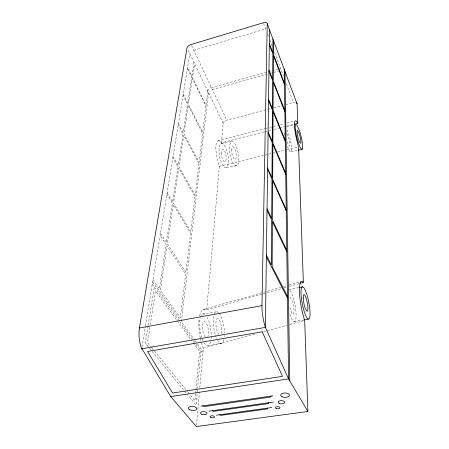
<?xml version="1.0" encoding="UTF-8"?>
<svg xmlns="http://www.w3.org/2000/svg" width="449" height="449" viewBox="0 0 449 449"><rect width="100%" height="100%" fill="white"/><g stroke="black" fill="none" stroke-linecap="round" stroke-linejoin="round"><path stroke-width="0.34" stroke-dasharray="2.25 1.68" d="M196.494 425.158L199.446 391.792M199.816 387.622L203.318 348.11A24.353 8.357 81 0 1 201.208 341.857M199.625 316.023A24.353 8.357 81 0 1 206.697 309.905L219.421 166.298A18.83 5.225 76 0 1 215.935 145.498A18.83 5.225 76 0 1 221.497 142.799L264.018 131.944M221.497 142.799L223.22 123.34L187.581 48.992M200.995 351.028L196.073 405.099L187.688 394.851M195.601 393.84L194.95 400.805L189.68 394.329M195.663 393.144L195.921 390.361M195.989 389.665L199.541 351.354L192.144 341.212M208.577 92.791L181.368 321.664L194.844 340.297M207.747 91.057L206.046 105.133L192.492 77.475L194.585 63.601M193.946 62.265L191.83 76.128L187.564 67.429M149.876 327.411L147.508 342.492L151.459 347.352M150.308 324.666L155.584 291.081L191.734 340.651M148.063 325.918L145.324 343.092L149.293 347.947M148.176 325.228L154.316 286.748M142.03 347.038L145.375 326.468M145.487 325.783L189.809 53.633M207.623 90.793L210.581 86.921M193.822 50.339L265.651 28.904M203.274 309.501L281.04 287.326M283.723 286.557L286.406 285.794M289.089 285.031L301.156 281.59M206.697 309.905L283.218 288.112M283.886 287.921L286.574 287.158M289.257 286.395L299.326 283.527M211.445 87.622L268.423 71.666M269.091 71.475L271.774 70.723M272.442 70.538L277.808 69.034M278.475 68.849L280.485 68.282M212.36 89.547L268.418 73.9M271.123 73.148L273.149 72.581M273.823 72.39L279.901 70.695M203.318 348.11L255.352 333.871M263.462 331.654L287.113 325.177M289.818 324.436L304.686 320.367M223.22 123.34A3.659 2.099 -25.7 0 1 226.824 120.152L270.534 108.596M273.896 107.709L281.966 105.577M286.002 104.51L293.399 102.552A3.788 2.206 -21.8 0 1 295.206 102.383M286.541 127.022L293.719 125.131M217.877 140.756L265.404 128.56M266.083 128.386L272.874 126.646M273.553 126.472L277.628 125.428M280.344 124.732L283.74 123.857M287.136 122.987L293.248 121.421M264.691 131.77L271.443 130.047M274.143 129.363L278.868 128.156M279.542 127.982L284.268 126.775M286.967 126.085L293.713 124.362M291.216 151.947L297.721 150.308M219.421 166.298L270.848 153.676M273.553 153.008L274.906 152.677M277.611 152.015L284.38 150.353M287.085 149.691L297.238 147.199M221.116 143.534L231.549 141.514M298.742 287.629L288.713 289.504A16.316 3.648 79.3 0 1 296.054 314.07A16.316 3.648 79.3 0 1 289.51 313.228M226.481 167.539L236.881 165.664M202.651 314.137L216.02 311.831M294.23 321.574L303.715 319.929M208.51 345.404L221.958 343.261M149.736 348.486L187.25 394.312M151.897 347.891L154.097 350.59M154.535 351.129L187.042 391.09M187.486 391.629L189.242 393.79M152.301 283.97L179.297 321.147M179.707 321.709L193.216 340.32M193.626 340.881L195.674 343.698M196.084 344.265L202.836 353.559M152.632 281.927L180.133 319.957M195.248 340.858L197.291 343.681M197.7 344.248L203.01 351.589M152.963 279.895L159.373 288.797L166.13 244.525L160.186 235.517M160.518 233.514L166.433 242.522L172.422 203.29L166.91 194.26M167.146 192.784L172.646 201.82L177.995 166.775L172.848 157.773M173.073 156.409L178.202 165.412L183.007 133.931L178.186 125.002M178.41 123.649L183.214 132.578L187.553 104.151L183.024 95.323M183.214 94.138L187.733 102.961L191.672 77.161L187.396 68.456M191.628 45.686L226.824 120.152M263.563 23.365L266.145 30.218M267.632 34.152L268.867 37.435M269.855 40.062L272.33 46.623M274.552 52.533L283.437 76.117M286.355 83.856L293.399 102.552M201.029 341.173A24.353 8.357 81 0 1 200.523 339.102M200.26 337.873A24.353 8.357 81 0 1 199.193 318.498M286.973 129.946A12.718 2.38 75.9 0 1 291.727 149.45A12.718 2.38 75.9 0 1 286.844 144.814M284.481 135.205A12.718 2.38 75.9 0 1 284.021 131.114M286.804 133.684A6.583 1.235 75.9 0 1 289.897 144.471A6.583 1.235 75.9 0 1 287.012 141.239M289.728 297.721A8.447 1.886 79.3 0 1 293.259 304.792A8.447 1.886 79.3 0 1 293.163 314.165A8.447 1.886 79.3 0 1 289.644 305.926M223.866 339.764A16.08 5.074 81.3 0 1 217.726 340.606M216.323 337.727A16.08 5.074 81.3 0 1 215.486 335.386M215.105 334.123A16.08 5.074 81.3 0 1 213.864 315.552M214.19 314.407A16.08 5.074 81.3 0 1 218.775 312.858M219.129 313.273A16.08 5.074 81.3 0 1 224.455 333.124M224.421 335.594A16.08 5.074 81.3 0 1 224.343 336.739M210.564 341.908A15.996 5.349 81.5 0 1 204.087 342.8M203.206 341.184A15.996 5.349 81.5 0 1 202.005 338.226M201.797 337.62A15.996 5.349 81.5 0 1 200.338 317.87M200.49 317.342A15.996 5.349 81.5 0 1 205.535 315.136M207.011 317.129A15.996 5.349 81.5 0 1 211.26 335.28M211.249 336.531A15.996 5.349 81.5 0 1 211.097 338.888M205.041 336.795A8.284 2.767 81.5 0 1 202.718 324.391A8.284 2.767 81.5 0 1 207.028 324.588A8.284 2.767 81.5 0 1 207.859 336.924M219 334.539A8.329 2.627 81.2 0 1 215.941 322.146A8.329 2.627 81.2 0 1 220.032 321.332A8.329 2.627 81.2 0 1 220.975 334.146M185.65 274.115L180.358 317.937L160.36 290.166L167.045 245.912L185.65 274.115M190.606 233.076L185.892 272.128L167.348 243.914L173.275 204.682L190.606 233.076M195.012 196.555L190.78 231.605L173.494 203.212L178.786 168.167L195.012 196.555M198.997 163.548L195.18 195.186L178.994 166.798L183.753 135.306L198.997 163.548M202.622 133.51L199.16 162.19L183.955 133.954L188.254 105.515L202.622 133.51M205.923 106.183L202.768 132.309L188.434 104.325L192.335 78.508L205.923 106.183M219.073 148.658A12.359 4.209 79.4 0 0 225.392 167.702A12.359 4.209 79.4 0 0 226.728 150.353A12.359 4.209 79.4 0 0 219.073 148.658M221.346 152.649A6.398 2.178 79.4 0 0 224.921 161.87A6.398 2.178 79.4 0 0 225.095 152.194A6.398 2.178 79.4 0 0 221.346 152.649M229.619 146.643A12.426 4.047 79.4 0 0 235.837 165.816A12.426 4.047 79.4 0 0 237.005 148.406A12.426 4.047 79.4 0 0 229.619 146.643M231.662 149.264A6.438 2.099 79.4 0 0 234.76 159.423A6.438 2.099 79.4 0 0 235.562 150.718A6.438 2.099 79.4 0 0 231.662 149.264"/><path stroke-width="0.67" d="M273.497 40.601L273.419 54.351L284.458 83.486M268.558 99.33L272.448 108.899L272.65 80.567L268.945 71.133M272.941 39.102L272.846 52.842L269.333 43.57M269.518 29.926L265.387 327.394L288.584 378.894L307.885 411.464L196.37 426.55L170.693 396.568L141.805 348.407M141.744 348.789L265.387 327.394L264.961 326.03A20.328 5.236 79.8 0 1 261.963 305.646L267.217 23.741A4.181 2.037 -22.9 0 0 263.333 22.753L191.078 44.518A4.024 1.931 -26 0 0 187.025 47.83L139.415 328A19.307 8.25 82 0 0 141.267 347.509L141.862 349.109M268.676 402.736L268.508 403.6L213.359 411.368L212.22 410.706M267.593 408.102L267.076 408.972L220.975 415.364L219.701 414.758M271.151 396.074L270.247 397.112L205.047 406.468L202.6 405.93M299.994 283.336L303.35 282.382L298.591 146.862A19.453 3.188 76.5 0 1 294.482 125.496A19.453 3.188 76.5 0 1 297.766 123.329L297.081 103.887L267.217 23.741M294.387 124.193L297.766 123.329M298.372 150.14L302.272 149.158M299.41 287.506L302.755 286.877M139.415 328L261.963 305.646M304.394 319.811L308.457 319.11A16.411 3.339 79.1 0 0 307.032 295.066A16.411 3.339 79.1 0 0 301.094 294.769A16.411 3.339 79.1 0 0 308.457 319.11M170.693 396.568L288.584 378.894L284.251 68.966M200.984 406.165L272.869 395.827M208.987 411.166L273.48 402.057M216.457 415.213L271.847 407.512M266.369 256.901L287.455 298.029M266.392 255.139L271.348 264.837L271.667 220.061L267.015 210.295M287.427 296.289L272.156 266.409L272.42 221.649L286.81 251.861M267.037 208.684L271.679 218.45L271.954 178.938L267.587 169.183M286.788 250.256L272.431 220.038L272.666 180.52L286.238 210.811M267.604 168.016L271.965 177.765L272.212 142.608L268.087 132.926M286.221 209.638L272.672 179.353L272.88 144.185L285.727 174.358M268.104 131.838L272.217 141.519L272.442 110.044L268.541 100.469M285.71 173.258L272.885 143.091L273.076 111.599L285.267 141.519M285.25 140.363L273.082 110.454L273.25 82.105L284.851 111.672M268.962 70.066L272.655 79.495L272.835 53.863L269.316 44.586M284.834 110.589L273.256 81.033L273.407 55.379L284.47 84.53M272.257 108.405L272.448 108.899M307.885 411.464L304.686 320.367A25.004 5.074 79.2 0 1 299.427 291.833A25.004 5.074 79.2 0 1 303.35 282.382M285.02 71.52L289.757 380.87M296.553 102.866A3.788 2.206 -21.8 0 1 297.081 103.887M262.21 331.822L147.581 351.466L172.551 393.015L282.539 376.363L262.21 331.822M295.363 129.699A12.774 2.183 76 0 0 301.711 149.264A12.774 2.183 76 0 0 299.747 131.787A12.774 2.183 76 0 0 295.363 129.699M297.081 132.825A6.617 1.128 76 0 0 300.308 143.259A6.617 1.128 76 0 0 299.522 134.683A6.617 1.128 76 0 0 297.081 132.825M303.249 298.052A8.497 1.729 79.1 0 0 306.931 311.236A8.497 1.729 79.1 0 0 306.544 299.483A8.497 1.729 79.1 0 0 303.249 298.052M189.955 409.87A4.226 2.026 4.4 0 0 196.752 408.983A4.226 2.026 4.4 0 0 191.033 406.452A4.226 2.026 4.4 0 0 189.955 409.87M282.011 396.714A4.4 2.189 0.8 0 0 289.347 395.754A4.4 2.189 0.8 0 0 283.875 393.055A4.4 2.189 0.8 0 0 282.011 396.714M201.724 414.253A3.199 1.521 4 0 0 206.922 413.619A3.199 1.521 4 0 0 202.673 411.699A3.199 1.521 4 0 0 201.724 414.253M279.16 403.387A3.311 1.622 1 0 0 284.688 402.714A3.311 1.622 1 0 0 280.603 400.688A3.311 1.622 1 0 0 279.16 403.387M210.957 417.57A2.2 1.038 3.7 0 0 214.476 417.059A2.2 1.038 3.7 0 0 211.462 415.808A2.2 1.038 3.7 0 0 210.957 417.57M276.258 408.539A2.267 1.094 1.2 0 0 279.98 408.001A2.267 1.094 1.2 0 0 277.044 406.693A2.267 1.094 1.2 0 0 276.258 408.539"/></g></svg>
